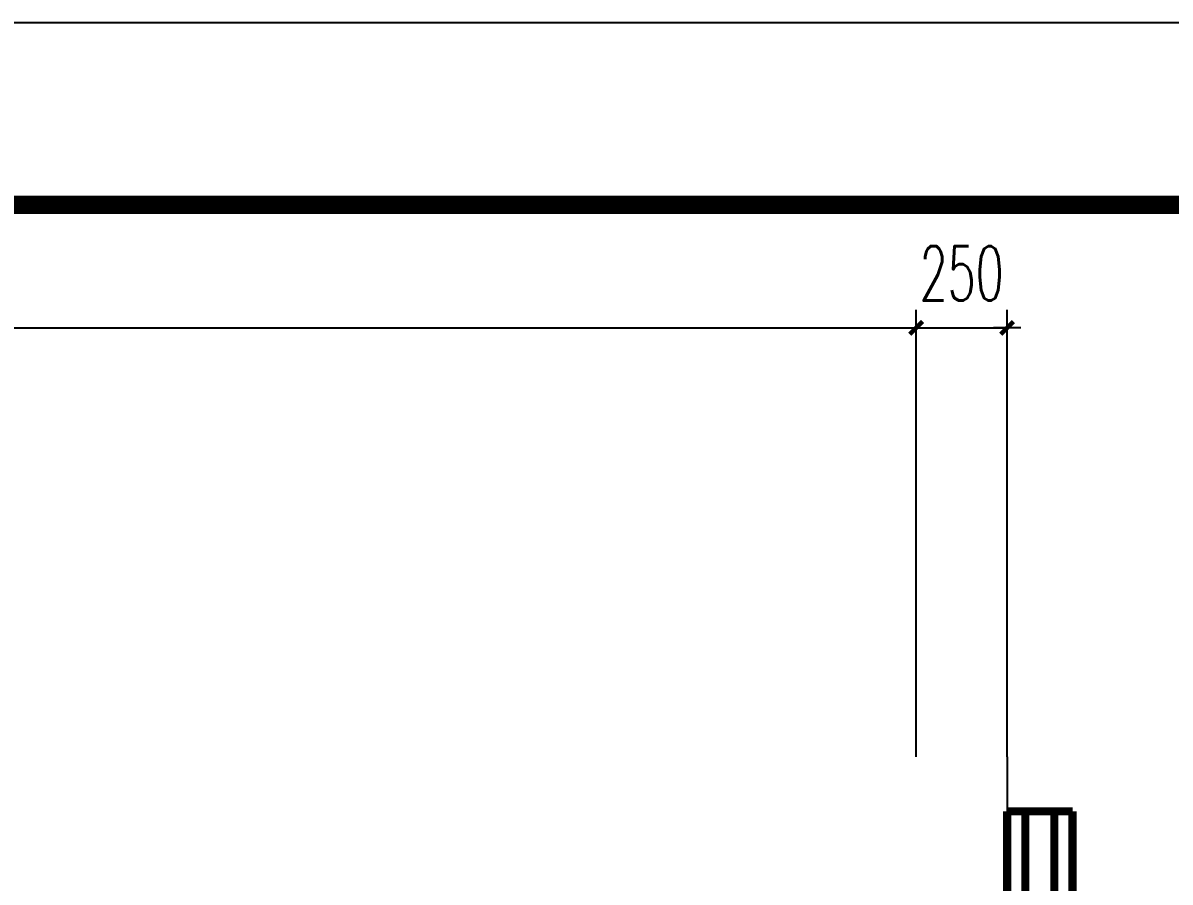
# Model space of a CAD drawing. Extents: x 14207793 to 14719554, y -1675802 to -1228715.
# Drawn here: x 14598633 to 14604944, y -1325418 to -1320692 of the extents above; entities that cross this region are included whole.
import ezdxf

# ---------------------------------------------------------------- set-up
doc = ezdxf.new("R2010")
doc.units = 0
doc.header["$LTSCALE"] = 500
doc.header["$MEASUREMENT"] = 0
doc.linetypes.add('DOTE', pattern=[2.42, 2, -0.2, 0.02, -0.2])
doc.layers.get('0').update_dxf_attribs({"linetype": 'CONTINUOUS'})
doc.layers.get('DEFPOINTS').update_dxf_attribs({"color": 140, "linetype": 'CONTINUOUS'})
for name, color, linetype in [('AXIS', 3, 'CONTINUOUS'), ('DOTE', 8, 'DOTE'), ('PUB_TITLE', 4, 'CONTINUOUS'), ('柱子', 3, 'CONTINUOUS')]:
    doc.layers.add(name, color=color, linetype=linetype)
doc.styles.add('DIM_FONT', font='SIMPLEX.shx', dxfattribs={"width": 0.6})
doc.dimstyles.new('DIMN$0', dxfattribs={"dimtxt": 250, "dimasz": 0.8, "dimexe": 250, "dimexo": 300, "dimgap": 150, "dimtad": 1, "dimdec": 0, "dimzin": 0, "dimdsep": 46, "dimtxsty": 'DIM_FONT', "dimblk": '_DIMX', "dimcen": 0.09, "dimclrt": 7, "dimadec": 0, "dimazin": 0, "dimtfac": 1, "dimtdec": 0, "dimtix": 1, "dimtmove": 2, "dimatfit": 3, "dimldrblk": '_DIMX', "dimfxl": 0, "dimtolj": 1, "dimtzin": 0, "dimarcsym": 0})

# ---------------------------------------------------------------- blocks, each defined once
blk = doc.blocks.new('_DIMX')
blk.add_line((-150, 0), (150, 0))
at = {"const_width": 50}
blk.add_lwpolyline([(-70, -70), (70, 70)], dxfattribs=at)
blk = doc.blocks.new('*D1179')
at = {"layer": 'AXIS', "color": 3, "lineweight": -2}
for p, q in [((14589047.5, -1324729.2), (14589047.5, -1322270)), ((14603547.5, -1324729.2), (14603547.5, -1322270)), ((14589048, -1322370), (14603547, -1322370))]:
    blk.add_line(p, q, dxfattribs=at)
at = {"layer": 'DEFPOINTS', "color": 0}
for p in [(14603547.5, -1322370), (14589047.5, -1325029.2), (14603547.5, -1325029.2)]:
    blk.add_point(p, dxfattribs=at)
at = {"layer": 'AXIS', "color": 3, "lineweight": -2, "xscale": 0.5, "yscale": 0.5, "zscale": 0.5, "rotation": 180}
blk.add_blockref('_DIMX', (14589047.5, -1322370), dxfattribs=at)
at = {"layer": 'AXIS', "color": 3, "lineweight": -2, "xscale": 0.5, "yscale": 0.5, "zscale": 0.5}
blk.add_blockref('_DIMX', (14603547.5, -1322370), dxfattribs=at)
at = {"layer": 'AXIS', "color": 7, "insert": (14596297.5, -1322070), "char_height": 300, "attachment_point": 5, "style": 'DIM_FONT'}
blk.add_mtext('\\A1;7250', dxfattribs=at)
blk = doc.blocks.new('*D1180')
at = {"layer": 'AXIS', "color": 3, "lineweight": -2}
for p, q in [((14603547.5, -1324729.2), (14603547.5, -1322270)), ((14604047.5, -1324729.2), (14604047.5, -1322270)), ((14603547, -1322370), (14603546.5, -1322370)), ((14603547.5, -1322370), (14604047.5, -1322370)), ((14604048, -1322370), (14604048.5, -1322370))]:
    blk.add_line(p, q, dxfattribs=at)
at = {"layer": 'DEFPOINTS', "color": 0}
for p in [(14604047.5, -1322370), (14603547.5, -1325029.2), (14604047.5, -1325029.2)]:
    blk.add_point(p, dxfattribs=at)
at = {"layer": 'AXIS', "color": 3, "lineweight": -2, "xscale": 0.5, "yscale": 0.5, "zscale": 0.5}
blk.add_blockref('_DIMX', (14603547.5, -1322370), dxfattribs=at)
at = {"layer": 'AXIS', "color": 3, "lineweight": -2, "xscale": 0.5, "yscale": 0.5, "zscale": 0.5, "rotation": 180}
blk.add_blockref('_DIMX', (14604047.5, -1322370), dxfattribs=at)
at = {"layer": 'AXIS', "color": 7, "insert": (14603797.5, -1322070), "char_height": 300, "attachment_point": 5, "style": 'DIM_FONT'}
blk.add_mtext('\\A1;250', dxfattribs=at)

msp = doc.modelspace()

# ---------------------------------------------------------------- linework, layer by layer
at = {"layer": 'DOTE'}
msp.add_line((14604047.5, -1324729.16), (14604047.5, -1345829.14), dxfattribs=at)
at = {"layer": 'PUB_TITLE'}
msp.add_lwpolyline([(14551855, -1362692.5), (14611255, -1362692.5), (14611255, -1320692.5), (14551855, -1320692.5)], close=True, dxfattribs=at)
at = {"layer": 'PUB_TITLE', "const_width": 100}
msp.add_lwpolyline([(14554355, -1361692.5), (14610255, -1361692.5), (14610255, -1321692.5), (14554355, -1321692.5)], close=True, dxfattribs=at)
at = {"layer": '柱子', "const_width": 45}
for points in [[(14604047.5, -1325029.2), (14604407.5, -1325029.2)], [(14604047.5, -1325029.2), (14604147.5, -1325029.2)], [(14604047.5, -1328618.54), (14604047.5, -1325029.2)], [(14604147.5, -1328618.54), (14604147.5, -1325029.2)], [(14604307.5, -1325029.2), (14604407.5, -1325029.2)], [(14604307.5, -1328618.54), (14604307.5, -1325029.2)], [(14604407.5, -1328618.54), (14604407.5, -1325029.2)]]:
    msp.add_lwpolyline(points, dxfattribs=at)

# ---------------------------------------------------------------- dimensions: what is measured, and where the dimension line sits
at = {"layer": 'AXIS'}
for base, p1, p2, text, picture, middle in [((14603547.5, -1322370), (14589047.5, -1325029.2), (14603547.5, -1325029.2), '7250', '*D1179', (14596297.5, -1322070)), ((14604047.5, -1322370), (14603547.5, -1325029.2), (14604047.5, -1325029.2), '250', '*D1180', (14603797.5, -1322070))]:
    dim = msp.add_linear_dim(base=base, p1=p1, p2=p2, text=text, dimstyle='DIMN$0', override={"dimtxt": 300, "dimasz": 0.5, "dimexe": 100, "dimdle": 0.6, "dimclrd": 3, "dimclre": 3, "dimtfac": 3.036}, dxfattribs=at)
    dim.commit()
    dim.dimension.update_dxf_attribs({"geometry": picture, "text_midpoint": middle})

doc.saveas('drawing.dxf')
